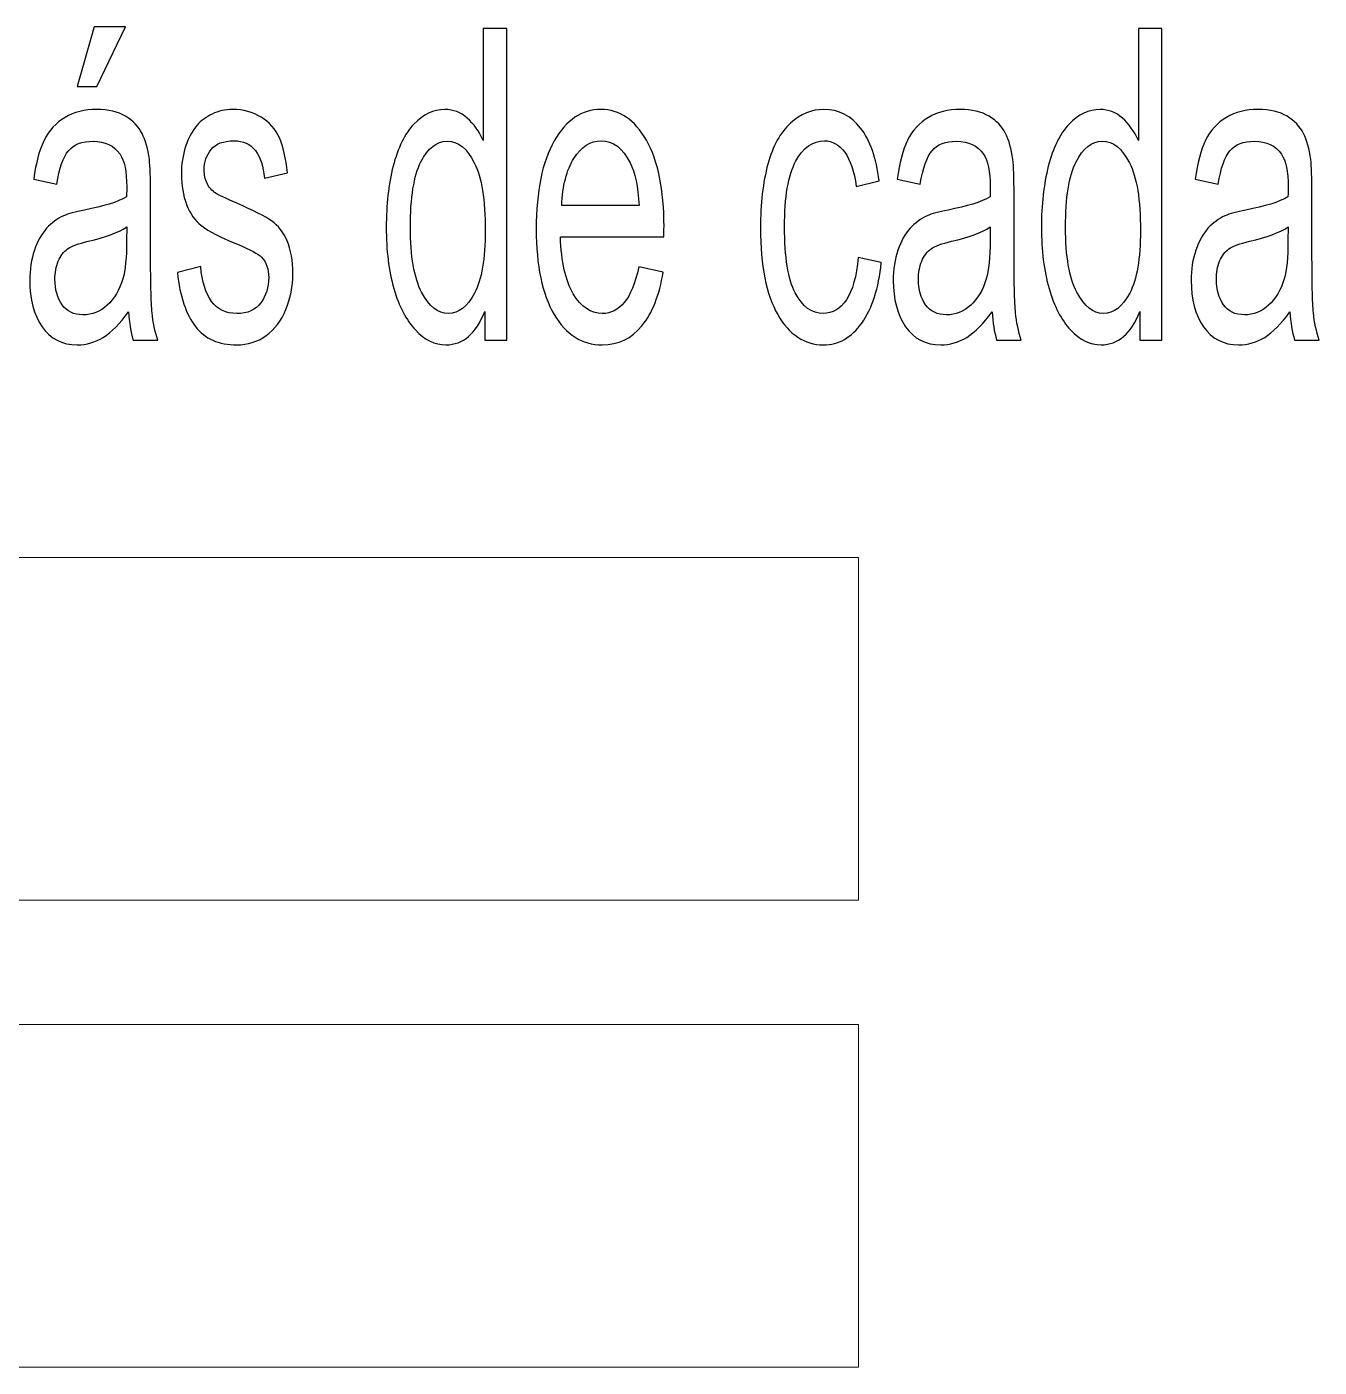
# Model space of a CAD drawing. Header units: millimetres. Extents: x -2444 to 3336, y -980 to 1690.
# Drawn here: x -1679 to -1528.2, y -479.8 to -323.3 of the extents above; entities that cross this region are included whole.
import ezdxf

# ---------------------------------------------------------------- set-up
doc = ezdxf.new("R2010")
doc.units = ezdxf.units.MM
doc.header["$MEASUREMENT"] = 0
doc.layers.add('Camada 1', color=7, linetype='Continuous')

msp = doc.modelspace()

# ---------------------------------------------------------------- linework, layer by layer
at = {"layer": 'Camada 1', "color": 250, "lineweight": 9}
for points in [[(-1817.9128, -425.2949), (-1581.9812, -425.2949), (-1581.9812, -385.2949), (-1817.9128, -385.2949), (-1817.9128, -425.2949)], [(-1817.9128, -479.8236), (-1581.9812, -479.8236), (-1581.9812, -439.8236), (-1817.9128, -439.8236), (-1817.9128, -479.8236)]]:
    msp.add_lwpolyline(points, close=True, dxfattribs=at)
at = {"layer": 'Camada 1', "color": 250}
for points, knots in [([(-1673.1731, -330.2748), (-1673.1731, -330.2748), (-1671.1727, -323.3153), (-1671.1727, -323.3153), (-1671.1727, -323.3153), (-1671.1727, -323.3153), (-1667.547, -323.3153), (-1667.547, -323.3153), (-1667.547, -323.3153), (-1667.547, -323.3153), (-1670.8914, -330.2748), (-1670.8914, -330.2748), (-1670.8914, -330.2748), (-1670.8914, -330.2748), (-1673.1731, -330.2748), (-1673.1731, -330.2748)], [0, 0, 0, 0, 0.2, 0.2, 0.2, 0.2, 0.4, 0.4, 0.4, 0.4, 0.6, 0.6, 0.6, 0.6, 1, 1, 1, 1]), ([(-1625.601, -359.8909), (-1625.601, -359.8909), (-1625.601, -356.5466), (-1625.601, -356.5466), (-1625.601, -356.5466), (-1626.6272, -359.1458), (-1628.1379, -360.4497), (-1630.1331, -360.4497), (-1630.1331, -360.4497), (-1631.425, -360.4497), (-1632.6128, -359.874), (-1633.6911, -358.714), (-1633.6911, -358.714), (-1634.7747, -357.5626), (-1635.6134, -355.9455), (-1636.2125, -353.8796), (-1636.2125, -353.8796), (-1636.8064, -351.8053), (-1637.1033, -349.4262), (-1637.1033, -346.7338), (-1637.1033, -346.7338), (-1637.1033, -344.1092), (-1636.8324, -341.7301), (-1636.2958, -339.588), (-1636.2958, -339.588), (-1635.7541, -337.4545), (-1634.9466, -335.8119), (-1633.8683, -334.6774), (-1633.8683, -334.6774), (-1632.7952, -333.5344), (-1631.5865, -332.9672), (-1630.2581, -332.9672), (-1630.2581, -332.9672), (-1629.2788, -332.9672), (-1628.4088, -333.3058), (-1627.6483, -333.9747), (-1627.6483, -333.9747), (-1626.8876, -334.6435), (-1626.2677, -335.5241), (-1625.7885, -336.5993), (-1625.7885, -336.5993), (-1625.7885, -336.5993), (-1625.7885, -323.5185), (-1625.7885, -323.5185), (-1625.7885, -323.5185), (-1625.7885, -323.5185), (-1623.0379, -323.5185), (-1623.0379, -323.5185), (-1623.0379, -323.5185), (-1623.0379, -323.5185), (-1623.0379, -359.8909), (-1623.0379, -359.8909), (-1623.0379, -359.8909), (-1623.0379, -359.8909), (-1625.601, -359.8909), (-1625.601, -359.8909)], [0, 0, 0, 0, 0.06666667, 0.06666667, 0.06666667, 0.06666667, 0.13333333, 0.13333333, 0.13333333, 0.13333333, 0.2, 0.2, 0.2, 0.2, 0.26666667, 0.26666667, 0.26666667, 0.26666667, 0.33333333, 0.33333333, 0.33333333, 0.33333333, 0.4, 0.4, 0.4, 0.4, 0.46666667, 0.46666667, 0.46666667, 0.46666667, 0.53333333, 0.53333333, 0.53333333, 0.53333333, 0.6, 0.6, 0.6, 0.6, 0.66666667, 0.66666667, 0.66666667, 0.66666667, 0.73333333, 0.73333333, 0.73333333, 0.73333333, 0.8, 0.8, 0.8, 0.8, 0.86666667, 0.86666667, 0.86666667, 0.86666667, 1, 1, 1, 1]), ([(-1549.1375, -359.8909), (-1549.1375, -359.8909), (-1549.1375, -356.5466), (-1549.1375, -356.5466), (-1549.1375, -356.5466), (-1550.1637, -359.1458), (-1551.6744, -360.4497), (-1553.6696, -360.4497), (-1553.6696, -360.4497), (-1554.9615, -360.4497), (-1556.1493, -359.874), (-1557.2276, -358.714), (-1557.2276, -358.714), (-1558.3112, -357.5626), (-1559.1499, -355.9455), (-1559.749, -353.8796), (-1559.749, -353.8796), (-1560.3429, -351.8053), (-1560.6398, -349.4262), (-1560.6398, -346.7338), (-1560.6398, -346.7338), (-1560.6398, -344.1092), (-1560.3689, -341.7301), (-1559.8323, -339.588), (-1559.8323, -339.588), (-1559.2906, -337.4545), (-1558.4831, -335.8119), (-1557.4048, -334.6774), (-1557.4048, -334.6774), (-1556.3317, -333.5344), (-1555.123, -332.9672), (-1553.7946, -332.9672), (-1553.7946, -332.9672), (-1552.8153, -332.9672), (-1551.9453, -333.3058), (-1551.1848, -333.9747), (-1551.1848, -333.9747), (-1550.4241, -334.6435), (-1549.8042, -335.5241), (-1549.325, -336.5993), (-1549.325, -336.5993), (-1549.325, -336.5993), (-1549.325, -323.5185), (-1549.325, -323.5185), (-1549.325, -323.5185), (-1549.325, -323.5185), (-1546.5744, -323.5185), (-1546.5744, -323.5185), (-1546.5744, -323.5185), (-1546.5744, -323.5185), (-1546.5744, -359.8909), (-1546.5744, -359.8909), (-1546.5744, -359.8909), (-1546.5744, -359.8909), (-1549.1375, -359.8909), (-1549.1375, -359.8909)], [0, 0, 0, 0, 0.06666667, 0.06666667, 0.06666667, 0.06666667, 0.13333333, 0.13333333, 0.13333333, 0.13333333, 0.2, 0.2, 0.2, 0.2, 0.26666667, 0.26666667, 0.26666667, 0.26666667, 0.33333333, 0.33333333, 0.33333333, 0.33333333, 0.4, 0.4, 0.4, 0.4, 0.46666667, 0.46666667, 0.46666667, 0.46666667, 0.53333333, 0.53333333, 0.53333333, 0.53333333, 0.6, 0.6, 0.6, 0.6, 0.66666667, 0.66666667, 0.66666667, 0.66666667, 0.73333333, 0.73333333, 0.73333333, 0.73333333, 0.8, 0.8, 0.8, 0.8, 0.86666667, 0.86666667, 0.86666667, 0.86666667, 1, 1, 1, 1]), ([(-1667.1719, -356.5889), (-1668.193, -358.0029), (-1669.1775, -358.9934), (-1670.1204, -359.5776), (-1670.1204, -359.5776), (-1671.0633, -360.1618), (-1672.074, -360.4497), (-1673.1575, -360.4497), (-1673.1575, -360.4497), (-1674.9391, -360.4497), (-1676.3092, -359.747), (-1677.2677, -358.333), (-1677.2677, -358.333), (-1678.2262, -356.9276), (-1678.7055, -355.1242), (-1678.7055, -352.9314), (-1678.7055, -352.9314), (-1678.7055, -351.6444), (-1678.5232, -350.4676), (-1678.1637, -349.4008), (-1678.1637, -349.4008), (-1677.7991, -348.334), (-1677.325, -347.4874), (-1676.7416, -346.8439), (-1676.7416, -346.8439), (-1676.1529, -346.2004), (-1675.4965, -345.7094), (-1674.762, -345.3792), (-1674.762, -345.3792), (-1674.2202, -345.1506), (-1673.4023, -344.9304), (-1672.3136, -344.7103), (-1672.3136, -344.7103), (-1670.0944, -344.287), (-1668.4534, -343.7705), (-1667.4063, -343.1779), (-1667.4063, -343.1779), (-1667.3959, -342.5683), (-1667.3907, -342.1788), (-1667.3907, -342.0179), (-1667.3907, -342.0179), (-1667.3907, -340.2061), (-1667.6512, -338.9276), (-1668.1721, -338.1826), (-1668.1721, -338.1826), (-1668.8754, -337.1751), (-1669.9225, -336.6755), (-1671.3082, -336.6755), (-1671.3082, -336.6755), (-1672.6053, -336.6755), (-1673.5638, -337.0481), (-1674.1786, -337.7847), (-1674.1786, -337.7847), (-1674.7985, -338.5212), (-1675.2517, -339.8251), (-1675.5486, -341.7047), (-1675.5486, -341.7047), (-1675.5486, -341.7047), (-1678.2366, -341.0951), (-1678.2366, -341.0951), (-1678.2366, -341.0951), (-1677.9918, -339.224), (-1677.5907, -337.7085), (-1677.0281, -336.557), (-1677.0281, -336.557), (-1676.4655, -335.4055), (-1675.6528, -334.525), (-1674.5901, -333.8985), (-1674.5901, -333.8985), (-1673.5326, -333.2804), (-1672.2979, -332.9672), (-1670.9018, -332.9672), (-1670.9018, -332.9672), (-1669.5162, -332.9672), (-1668.3857, -333.2296), (-1667.5157, -333.763), (-1667.5157, -333.763), (-1666.6509, -334.2964), (-1666.0102, -334.9568), (-1665.6039, -335.7611), (-1665.6039, -335.7611), (-1665.1976, -336.5655), (-1664.911, -337.5815), (-1664.7443, -338.8091), (-1664.7443, -338.8091), (-1664.6557, -339.5711), (-1664.6089, -340.9427), (-1664.6089, -342.9154), (-1664.6089, -342.9154), (-1664.6089, -342.9154), (-1664.6089, -348.842), (-1664.6089, -348.842), (-1664.6089, -348.842), (-1664.6089, -352.9822), (-1664.5516, -355.5983), (-1664.4369, -356.7075), (-1664.4369, -356.7075), (-1664.3275, -357.8166), (-1664.0984, -358.8749), (-1663.765, -359.8909), (-1663.765, -359.8909), (-1663.765, -359.8909), (-1666.6405, -359.8909), (-1666.6405, -359.8909), (-1666.6405, -359.8909), (-1666.9166, -358.9511), (-1667.0938, -357.8505), (-1667.1719, -356.5889)], [0, 0, 0, 0, 0.03571429, 0.03571429, 0.03571429, 0.03571429, 0.07142857, 0.07142857, 0.07142857, 0.07142857, 0.10714286, 0.10714286, 0.10714286, 0.10714286, 0.14285714, 0.14285714, 0.14285714, 0.14285714, 0.17857143, 0.17857143, 0.17857143, 0.17857143, 0.21428571, 0.21428571, 0.21428571, 0.21428571, 0.25, 0.25, 0.25, 0.25, 0.28571429, 0.28571429, 0.28571429, 0.28571429, 0.32142857, 0.32142857, 0.32142857, 0.32142857, 0.35714286, 0.35714286, 0.35714286, 0.35714286, 0.39285714, 0.39285714, 0.39285714, 0.39285714, 0.42857143, 0.42857143, 0.42857143, 0.42857143, 0.46428571, 0.46428571, 0.46428571, 0.46428571, 0.5, 0.5, 0.5, 0.5, 0.53571429, 0.53571429, 0.53571429, 0.53571429, 0.57142857, 0.57142857, 0.57142857, 0.57142857, 0.60714286, 0.60714286, 0.60714286, 0.60714286, 0.64285714, 0.64285714, 0.64285714, 0.64285714, 0.67857143, 0.67857143, 0.67857143, 0.67857143, 0.71428571, 0.71428571, 0.71428571, 0.71428571, 0.75, 0.75, 0.75, 0.75, 0.78571429, 0.78571429, 0.78571429, 0.78571429, 0.82142857, 0.82142857, 0.82142857, 0.82142857, 0.85714286, 0.85714286, 0.85714286, 0.85714286, 0.89285714, 0.89285714, 0.89285714, 0.89285714, 0.92857143, 0.92857143, 0.92857143, 0.92857143, 1, 1, 1, 1]), ([(-1661.478, -352.017), (-1661.478, -352.017), (-1658.7588, -351.3058), (-1658.7588, -351.3058), (-1658.7588, -351.3058), (-1658.6076, -353.0753), (-1658.1805, -354.43), (-1657.4824, -355.3782), (-1657.4824, -355.3782), (-1656.7844, -356.318), (-1655.805, -356.7921), (-1654.5547, -356.7921), (-1654.5547, -356.7921), (-1653.2888, -356.7921), (-1652.3512, -356.3773), (-1651.7365, -355.5391), (-1651.7365, -355.5391), (-1651.127, -354.7094), (-1650.8196, -353.7272), (-1650.8196, -352.6012), (-1650.8196, -352.6012), (-1650.8196, -351.5936), (-1651.0957, -350.7978), (-1651.6427, -350.2221), (-1651.6427, -350.2221), (-1652.0282, -349.8241), (-1652.9659, -349.3246), (-1654.4558, -348.7065), (-1654.4558, -348.7065), (-1656.4666, -347.8853), (-1657.8575, -347.1741), (-1658.6389, -346.573), (-1658.6389, -346.573), (-1659.4151, -345.9634), (-1660.0038, -345.1336), (-1660.4049, -344.0669), (-1660.4049, -344.0669), (-1660.806, -343.0085), (-1661.0092, -341.8317), (-1661.0092, -340.5448), (-1661.0092, -340.5448), (-1661.0092, -339.3679), (-1660.8425, -338.2842), (-1660.5143, -337.2851), (-1660.5143, -337.2851), (-1660.1809, -336.2861), (-1659.7329, -335.4563), (-1659.1651, -334.7959), (-1659.1651, -334.7959), (-1658.7379, -334.288), (-1658.1544, -333.8562), (-1657.4199, -333.5006), (-1657.4199, -333.5006), (-1656.6802, -333.145), (-1655.8935, -332.9672), (-1655.0497, -332.9672), (-1655.0497, -332.9672), (-1653.7785, -332.9672), (-1652.6638, -333.2635), (-1651.7052, -333.8646), (-1651.7052, -333.8646), (-1650.7415, -334.4573), (-1650.033, -335.2701), (-1649.5746, -336.2861), (-1649.5746, -336.2861), (-1649.1214, -337.3105), (-1648.8036, -338.6736), (-1648.6317, -340.3839), (-1648.6317, -340.3839), (-1648.6317, -340.3839), (-1651.3197, -340.9935), (-1651.3197, -340.9935), (-1651.3197, -340.9935), (-1651.4395, -339.6219), (-1651.7937, -338.5466), (-1652.3772, -337.7762), (-1652.3772, -337.7762), (-1652.9607, -337.0057), (-1653.7838, -336.6247), (-1654.8517, -336.6247), (-1654.8517, -336.6247), (-1656.1072, -336.6247), (-1657.0084, -336.9634), (-1657.5449, -337.6407), (-1657.5449, -337.6407), (-1658.0815, -338.318), (-1658.3524, -339.1139), (-1658.3524, -340.0198), (-1658.3524, -340.0198), (-1658.3524, -340.5956), (-1658.243, -341.1205), (-1658.019, -341.5861), (-1658.019, -341.5861), (-1657.795, -342.0603), (-1657.446, -342.4582), (-1656.9667, -342.7715), (-1656.9667, -342.7715), (-1656.6906, -342.9408), (-1655.8884, -343.3218), (-1654.5443, -343.9145), (-1654.5443, -343.9145), (-1652.6064, -344.7526), (-1651.252, -345.4469), (-1650.481, -345.9803), (-1650.481, -345.9803), (-1649.71, -346.5137), (-1649.1057, -347.3011), (-1648.6681, -348.3171), (-1648.6681, -348.3171), (-1648.2253, -349.3415), (-1648.0065, -350.6115), (-1648.0065, -352.1355), (-1648.0065, -352.1355), (-1648.0065, -353.6172), (-1648.2722, -355.0141), (-1648.8088, -356.3265), (-1648.8088, -356.3265), (-1649.3453, -357.6388), (-1650.1163, -358.6548), (-1651.1217, -359.3744), (-1651.1217, -359.3744), (-1652.1324, -360.0941), (-1653.2732, -360.4497), (-1654.5443, -360.4497), (-1654.5443, -360.4497), (-1656.6489, -360.4497), (-1658.2586, -359.7385), (-1659.363, -358.3246), (-1659.363, -358.3246), (-1660.4674, -356.9022), (-1661.1707, -354.8025), (-1661.478, -352.017)], [0, 0, 0, 0, 0.02941176, 0.02941176, 0.02941176, 0.02941176, 0.05882353, 0.05882353, 0.05882353, 0.05882353, 0.08823529, 0.08823529, 0.08823529, 0.08823529, 0.11764706, 0.11764706, 0.11764706, 0.11764706, 0.14705882, 0.14705882, 0.14705882, 0.14705882, 0.17647059, 0.17647059, 0.17647059, 0.17647059, 0.20588235, 0.20588235, 0.20588235, 0.20588235, 0.23529412, 0.23529412, 0.23529412, 0.23529412, 0.26470588, 0.26470588, 0.26470588, 0.26470588, 0.29411765, 0.29411765, 0.29411765, 0.29411765, 0.32352941, 0.32352941, 0.32352941, 0.32352941, 0.35294118, 0.35294118, 0.35294118, 0.35294118, 0.38235294, 0.38235294, 0.38235294, 0.38235294, 0.41176471, 0.41176471, 0.41176471, 0.41176471, 0.44117647, 0.44117647, 0.44117647, 0.44117647, 0.47058824, 0.47058824, 0.47058824, 0.47058824, 0.5, 0.5, 0.5, 0.5, 0.52941176, 0.52941176, 0.52941176, 0.52941176, 0.55882353, 0.55882353, 0.55882353, 0.55882353, 0.58823529, 0.58823529, 0.58823529, 0.58823529, 0.61764706, 0.61764706, 0.61764706, 0.61764706, 0.64705882, 0.64705882, 0.64705882, 0.64705882, 0.67647059, 0.67647059, 0.67647059, 0.67647059, 0.70588235, 0.70588235, 0.70588235, 0.70588235, 0.73529412, 0.73529412, 0.73529412, 0.73529412, 0.76470588, 0.76470588, 0.76470588, 0.76470588, 0.79411765, 0.79411765, 0.79411765, 0.79411765, 0.82352941, 0.82352941, 0.82352941, 0.82352941, 0.85294118, 0.85294118, 0.85294118, 0.85294118, 0.88235294, 0.88235294, 0.88235294, 0.88235294, 0.91176471, 0.91176471, 0.91176471, 0.91176471, 0.94117647, 0.94117647, 0.94117647, 0.94117647, 1, 1, 1, 1]), ([(-1607.6233, -351.3566), (-1607.6233, -351.3566), (-1604.779, -351.9662), (-1604.779, -351.9662), (-1604.779, -351.9662), (-1605.2218, -354.6501), (-1606.0501, -356.7413), (-1607.2586, -358.223), (-1607.2586, -358.223), (-1608.4672, -359.7046), (-1610.0092, -360.4497), (-1611.8898, -360.4497), (-1611.8898, -360.4497), (-1614.2549, -360.4497), (-1616.1302, -359.2644), (-1617.516, -356.8937), (-1617.516, -356.8937), (-1618.9017, -354.5316), (-1619.5945, -351.2042), (-1619.5945, -346.9286), (-1619.5945, -346.9286), (-1619.5945, -342.509), (-1618.8965, -339.0716), (-1617.4951, -336.6332), (-1617.4951, -336.6332), (-1616.0938, -334.1864), (-1614.2757, -332.9672), (-1612.0409, -332.9672), (-1612.0409, -332.9672), (-1609.879, -332.9672), (-1608.113, -334.161), (-1606.743, -336.557), (-1606.743, -336.557), (-1605.3728, -338.953), (-1604.6853, -342.3227), (-1604.6853, -346.6661), (-1604.6853, -346.6661), (-1604.6853, -346.9286), (-1604.6904, -347.3265), (-1604.7009, -347.8514), (-1604.7009, -347.8514), (-1604.7009, -347.8514), (-1616.7815, -347.8514), (-1616.7815, -347.8514), (-1616.7815, -347.8514), (-1616.6772, -350.7385), (-1616.1771, -352.9568), (-1615.2707, -354.4892), (-1615.2707, -354.4892), (-1614.3695, -356.0217), (-1613.2391, -356.7921), (-1611.8898, -356.7921), (-1611.8898, -356.7921), (-1610.8844, -356.7921), (-1610.0249, -356.3603), (-1609.3163, -355.4967), (-1609.3163, -355.4967), (-1608.6027, -354.6332), (-1608.0401, -353.2531), (-1607.6233, -351.3566)], [0, 0, 0, 0, 0.0625, 0.0625, 0.0625, 0.0625, 0.125, 0.125, 0.125, 0.125, 0.1875, 0.1875, 0.1875, 0.1875, 0.25, 0.25, 0.25, 0.25, 0.3125, 0.3125, 0.3125, 0.3125, 0.375, 0.375, 0.375, 0.375, 0.4375, 0.4375, 0.4375, 0.4375, 0.5, 0.5, 0.5, 0.5, 0.5625, 0.5625, 0.5625, 0.5625, 0.625, 0.625, 0.625, 0.625, 0.6875, 0.6875, 0.6875, 0.6875, 0.75, 0.75, 0.75, 0.75, 0.8125, 0.8125, 0.8125, 0.8125, 0.875, 0.875, 0.875, 0.875, 1, 1, 1, 1]), ([(-1582.0243, -350.239), (-1582.0243, -350.239), (-1579.3363, -350.8486), (-1579.3363, -350.8486), (-1579.3363, -350.8486), (-1579.6332, -353.8542), (-1580.3834, -356.1995), (-1581.5971, -357.9013), (-1581.5971, -357.9013), (-1582.811, -359.603), (-1584.3061, -360.4497), (-1586.072, -360.4497), (-1586.072, -360.4497), (-1588.286, -360.4497), (-1590.0676, -359.2728), (-1591.4117, -356.9191), (-1591.4117, -356.9191), (-1592.7609, -354.5654), (-1593.4329, -351.1957), (-1593.4329, -346.81), (-1593.4329, -346.81), (-1593.4329, -343.9653), (-1593.1412, -341.4845), (-1592.563, -339.351), (-1592.563, -339.351), (-1591.9847, -337.2259), (-1591.1043, -335.6257), (-1589.9166, -334.5673), (-1589.9166, -334.5673), (-1588.7341, -333.5006), (-1587.4473, -332.9672), (-1586.0512, -332.9672), (-1586.0512, -332.9672), (-1584.2956, -332.9672), (-1582.8526, -333.6868), (-1581.7378, -335.1346), (-1581.7378, -335.1346), (-1580.6178, -336.5824), (-1579.8989, -338.6398), (-1579.5863, -341.2983), (-1579.5863, -341.2983), (-1579.5863, -341.2983), (-1582.2431, -341.9587), (-1582.2431, -341.9587), (-1582.2431, -341.9587), (-1582.4984, -340.1892), (-1582.9464, -338.8599), (-1583.5976, -337.9624), (-1583.5976, -337.9624), (-1584.2436, -337.0735), (-1585.025, -336.6247), (-1585.9418, -336.6247), (-1585.9418, -336.6247), (-1587.3275, -336.6247), (-1588.4528, -337.4291), (-1589.3227, -339.0377), (-1589.3227, -339.0377), (-1590.1874, -340.6548), (-1590.6199, -343.1948), (-1590.6199, -346.683), (-1590.6199, -346.683), (-1590.6199, -350.2221), (-1590.2031, -352.7874), (-1589.3696, -354.3876), (-1589.3696, -354.3876), (-1588.5309, -355.9878), (-1587.4421, -356.7921), (-1586.1033, -356.7921), (-1586.1033, -356.7921), (-1585.0198, -356.7921), (-1584.1185, -356.2587), (-1583.3996, -355.1835), (-1583.3996, -355.1835), (-1582.6755, -354.1167), (-1582.2171, -352.4657), (-1582.0243, -350.239)], [0, 0, 0, 0, 0.05, 0.05, 0.05, 0.05, 0.1, 0.1, 0.1, 0.1, 0.15, 0.15, 0.15, 0.15, 0.2, 0.2, 0.2, 0.2, 0.25, 0.25, 0.25, 0.25, 0.3, 0.3, 0.3, 0.3, 0.35, 0.35, 0.35, 0.35, 0.4, 0.4, 0.4, 0.4, 0.45, 0.45, 0.45, 0.45, 0.5, 0.5, 0.5, 0.5, 0.55, 0.55, 0.55, 0.55, 0.6, 0.6, 0.6, 0.6, 0.65, 0.65, 0.65, 0.65, 0.7, 0.7, 0.7, 0.7, 0.75, 0.75, 0.75, 0.75, 0.8, 0.8, 0.8, 0.8, 0.85, 0.85, 0.85, 0.85, 0.9, 0.9, 0.9, 0.9, 1, 1, 1, 1]), ([(-1566.3962, -356.5889), (-1567.4173, -358.0029), (-1568.4018, -358.9934), (-1569.3447, -359.5776), (-1569.3447, -359.5776), (-1570.2876, -360.1618), (-1571.2983, -360.4497), (-1572.3818, -360.4497), (-1572.3818, -360.4497), (-1574.1634, -360.4497), (-1575.5335, -359.747), (-1576.492, -358.333), (-1576.492, -358.333), (-1577.4505, -356.9276), (-1577.9298, -355.1242), (-1577.9298, -352.9314), (-1577.9298, -352.9314), (-1577.9298, -351.6444), (-1577.7475, -350.4676), (-1577.388, -349.4008), (-1577.388, -349.4008), (-1577.0233, -348.334), (-1576.5493, -347.4874), (-1575.9658, -346.8439), (-1575.9658, -346.8439), (-1575.3772, -346.2004), (-1574.7208, -345.7094), (-1573.9863, -345.3792), (-1573.9863, -345.3792), (-1573.4445, -345.1506), (-1572.6266, -344.9304), (-1571.5379, -344.7103), (-1571.5379, -344.7103), (-1569.3187, -344.287), (-1567.6777, -343.7705), (-1566.6306, -343.1779), (-1566.6306, -343.1779), (-1566.6202, -342.5683), (-1566.615, -342.1788), (-1566.615, -342.0179), (-1566.615, -342.0179), (-1566.615, -340.2061), (-1566.8754, -338.9276), (-1567.3964, -338.1826), (-1567.3964, -338.1826), (-1568.0997, -337.1751), (-1569.1468, -336.6755), (-1570.5325, -336.6755), (-1570.5325, -336.6755), (-1571.8296, -336.6755), (-1572.7881, -337.0481), (-1573.4029, -337.7847), (-1573.4029, -337.7847), (-1574.0228, -338.5212), (-1574.476, -339.8251), (-1574.7729, -341.7047), (-1574.7729, -341.7047), (-1574.7729, -341.7047), (-1577.4609, -341.0951), (-1577.4609, -341.0951), (-1577.4609, -341.0951), (-1577.2161, -339.224), (-1576.815, -337.7085), (-1576.2524, -336.557), (-1576.2524, -336.557), (-1575.6898, -335.4055), (-1574.8771, -334.525), (-1573.8144, -333.8985), (-1573.8144, -333.8985), (-1572.7569, -333.2804), (-1571.5222, -332.9672), (-1570.1261, -332.9672), (-1570.1261, -332.9672), (-1568.7404, -332.9672), (-1567.61, -333.2296), (-1566.74, -333.763), (-1566.74, -333.763), (-1565.8752, -334.2964), (-1565.2345, -334.9568), (-1564.8282, -335.7611), (-1564.8282, -335.7611), (-1564.4218, -336.5655), (-1564.1353, -337.5815), (-1563.9686, -338.8091), (-1563.9686, -338.8091), (-1563.88, -339.5711), (-1563.8331, -340.9427), (-1563.8331, -342.9154), (-1563.8331, -342.9154), (-1563.8331, -342.9154), (-1563.8331, -348.842), (-1563.8331, -348.842), (-1563.8331, -348.842), (-1563.8331, -352.9822), (-1563.7759, -355.5983), (-1563.6612, -356.7075), (-1563.6612, -356.7075), (-1563.5518, -357.8166), (-1563.3226, -358.8749), (-1562.9893, -359.8909), (-1562.9893, -359.8909), (-1562.9893, -359.8909), (-1565.8648, -359.8909), (-1565.8648, -359.8909), (-1565.8648, -359.8909), (-1566.1409, -358.9511), (-1566.318, -357.8505), (-1566.3962, -356.5889)], [0, 0, 0, 0, 0.03571429, 0.03571429, 0.03571429, 0.03571429, 0.07142857, 0.07142857, 0.07142857, 0.07142857, 0.10714286, 0.10714286, 0.10714286, 0.10714286, 0.14285714, 0.14285714, 0.14285714, 0.14285714, 0.17857143, 0.17857143, 0.17857143, 0.17857143, 0.21428571, 0.21428571, 0.21428571, 0.21428571, 0.25, 0.25, 0.25, 0.25, 0.28571429, 0.28571429, 0.28571429, 0.28571429, 0.32142857, 0.32142857, 0.32142857, 0.32142857, 0.35714286, 0.35714286, 0.35714286, 0.35714286, 0.39285714, 0.39285714, 0.39285714, 0.39285714, 0.42857143, 0.42857143, 0.42857143, 0.42857143, 0.46428571, 0.46428571, 0.46428571, 0.46428571, 0.5, 0.5, 0.5, 0.5, 0.53571429, 0.53571429, 0.53571429, 0.53571429, 0.57142857, 0.57142857, 0.57142857, 0.57142857, 0.60714286, 0.60714286, 0.60714286, 0.60714286, 0.64285714, 0.64285714, 0.64285714, 0.64285714, 0.67857143, 0.67857143, 0.67857143, 0.67857143, 0.71428571, 0.71428571, 0.71428571, 0.71428571, 0.75, 0.75, 0.75, 0.75, 0.78571429, 0.78571429, 0.78571429, 0.78571429, 0.82142857, 0.82142857, 0.82142857, 0.82142857, 0.85714286, 0.85714286, 0.85714286, 0.85714286, 0.89285714, 0.89285714, 0.89285714, 0.89285714, 0.92857143, 0.92857143, 0.92857143, 0.92857143, 1, 1, 1, 1]), ([(-1531.6287, -356.5889), (-1532.6497, -358.0029), (-1533.6343, -358.9934), (-1534.5772, -359.5776), (-1534.5772, -359.5776), (-1535.5201, -360.1618), (-1536.5307, -360.4497), (-1537.6143, -360.4497), (-1537.6143, -360.4497), (-1539.3959, -360.4497), (-1540.766, -359.747), (-1541.7245, -358.333), (-1541.7245, -358.333), (-1542.683, -356.9276), (-1543.1623, -355.1242), (-1543.1623, -352.9314), (-1543.1623, -352.9314), (-1543.1623, -351.6444), (-1542.98, -350.4676), (-1542.6205, -349.4008), (-1542.6205, -349.4008), (-1542.2558, -348.334), (-1541.7818, -347.4874), (-1541.1983, -346.8439), (-1541.1983, -346.8439), (-1540.6097, -346.2004), (-1539.9533, -345.7094), (-1539.2188, -345.3792), (-1539.2188, -345.3792), (-1538.677, -345.1506), (-1537.8591, -344.9304), (-1536.7703, -344.7103), (-1536.7703, -344.7103), (-1534.5512, -344.287), (-1532.9102, -343.7705), (-1531.8631, -343.1779), (-1531.8631, -343.1779), (-1531.8527, -342.5683), (-1531.8475, -342.1788), (-1531.8475, -342.0179), (-1531.8475, -342.0179), (-1531.8475, -340.2061), (-1532.1079, -338.9276), (-1532.6289, -338.1826), (-1532.6289, -338.1826), (-1533.3322, -337.1751), (-1534.3793, -336.6755), (-1535.765, -336.6755), (-1535.765, -336.6755), (-1537.062, -336.6755), (-1538.0206, -337.0481), (-1538.6353, -337.7847), (-1538.6353, -337.7847), (-1539.2552, -338.5212), (-1539.7085, -339.8251), (-1540.0054, -341.7047), (-1540.0054, -341.7047), (-1540.0054, -341.7047), (-1542.6934, -341.0951), (-1542.6934, -341.0951), (-1542.6934, -341.0951), (-1542.4486, -339.224), (-1542.0475, -337.7085), (-1541.4849, -336.557), (-1541.4849, -336.557), (-1540.9222, -335.4055), (-1540.1096, -334.525), (-1539.0468, -333.8985), (-1539.0468, -333.8985), (-1537.9893, -333.2804), (-1536.7547, -332.9672), (-1535.3586, -332.9672), (-1535.3586, -332.9672), (-1533.9729, -332.9672), (-1532.8425, -333.2296), (-1531.9725, -333.763), (-1531.9725, -333.763), (-1531.1077, -334.2964), (-1530.467, -334.9568), (-1530.0607, -335.7611), (-1530.0607, -335.7611), (-1529.6543, -336.5655), (-1529.3678, -337.5815), (-1529.2011, -338.8091), (-1529.2011, -338.8091), (-1529.1125, -339.5711), (-1529.0656, -340.9427), (-1529.0656, -342.9154), (-1529.0656, -342.9154), (-1529.0656, -342.9154), (-1529.0656, -348.842), (-1529.0656, -348.842), (-1529.0656, -348.842), (-1529.0656, -352.9822), (-1529.0083, -355.5983), (-1528.8937, -356.7075), (-1528.8937, -356.7075), (-1528.7843, -357.8166), (-1528.5551, -358.8749), (-1528.2218, -359.8909), (-1528.2218, -359.8909), (-1528.2218, -359.8909), (-1531.0973, -359.8909), (-1531.0973, -359.8909), (-1531.0973, -359.8909), (-1531.3734, -358.9511), (-1531.5505, -357.8505), (-1531.6287, -356.5889)], [0, 0, 0, 0, 0.03571429, 0.03571429, 0.03571429, 0.03571429, 0.07142857, 0.07142857, 0.07142857, 0.07142857, 0.10714286, 0.10714286, 0.10714286, 0.10714286, 0.14285714, 0.14285714, 0.14285714, 0.14285714, 0.17857143, 0.17857143, 0.17857143, 0.17857143, 0.21428571, 0.21428571, 0.21428571, 0.21428571, 0.25, 0.25, 0.25, 0.25, 0.28571429, 0.28571429, 0.28571429, 0.28571429, 0.32142857, 0.32142857, 0.32142857, 0.32142857, 0.35714286, 0.35714286, 0.35714286, 0.35714286, 0.39285714, 0.39285714, 0.39285714, 0.39285714, 0.42857143, 0.42857143, 0.42857143, 0.42857143, 0.46428571, 0.46428571, 0.46428571, 0.46428571, 0.5, 0.5, 0.5, 0.5, 0.53571429, 0.53571429, 0.53571429, 0.53571429, 0.57142857, 0.57142857, 0.57142857, 0.57142857, 0.60714286, 0.60714286, 0.60714286, 0.60714286, 0.64285714, 0.64285714, 0.64285714, 0.64285714, 0.67857143, 0.67857143, 0.67857143, 0.67857143, 0.71428571, 0.71428571, 0.71428571, 0.71428571, 0.75, 0.75, 0.75, 0.75, 0.78571429, 0.78571429, 0.78571429, 0.78571429, 0.82142857, 0.82142857, 0.82142857, 0.82142857, 0.85714286, 0.85714286, 0.85714286, 0.85714286, 0.89285714, 0.89285714, 0.89285714, 0.89285714, 0.92857143, 0.92857143, 0.92857143, 0.92857143, 1, 1, 1, 1]), ([(-1634.2902, -346.7423), (-1634.2902, -350.112), (-1633.8527, -352.6266), (-1632.9722, -354.2945), (-1632.9722, -354.2945), (-1632.0971, -355.9624), (-1631.0604, -356.7921), (-1629.8674, -356.7921), (-1629.8674, -356.7921), (-1628.6641, -356.7921), (-1627.643, -355.9963), (-1626.7991, -354.4046), (-1626.7991, -354.4046), (-1625.9604, -352.8128), (-1625.5384, -350.3829), (-1625.5384, -347.1148), (-1625.5384, -347.1148), (-1625.5384, -343.525), (-1625.9656, -340.8834), (-1626.8251, -339.1986), (-1626.8251, -339.1986), (-1627.6795, -337.5137), (-1628.737, -336.6755), (-1629.9925, -336.6755), (-1629.9925, -336.6755), (-1631.2167, -336.6755), (-1632.2377, -337.4799), (-1633.0608, -339.097), (-1633.0608, -339.097), (-1633.8787, -340.7141), (-1634.2902, -343.2625), (-1634.2902, -346.7423)], [0, 0, 0, 0, 0.11111111, 0.11111111, 0.11111111, 0.11111111, 0.22222222, 0.22222222, 0.22222222, 0.22222222, 0.33333333, 0.33333333, 0.33333333, 0.33333333, 0.44444444, 0.44444444, 0.44444444, 0.44444444, 0.55555556, 0.55555556, 0.55555556, 0.55555556, 0.66666667, 0.66666667, 0.66666667, 0.66666667, 0.77777778, 0.77777778, 0.77777778, 0.77777778, 1, 1, 1, 1]), ([(-1616.6252, -344.1939), (-1616.6252, -344.1939), (-1607.5921, -344.1939), (-1607.5921, -344.1939), (-1607.5921, -344.1939), (-1607.7119, -341.9756), (-1608.0609, -340.3162), (-1608.6288, -339.207), (-1608.6288, -339.207), (-1609.4987, -337.4883), (-1610.6344, -336.6247), (-1612.0253, -336.6247), (-1612.0253, -336.6247), (-1613.2859, -336.6247), (-1614.3434, -337.3105), (-1615.203, -338.6821), (-1615.203, -338.6821), (-1616.0573, -340.0537), (-1616.5314, -341.8909), (-1616.6252, -344.1939)], [0, 0, 0, 0, 0.16666667, 0.16666667, 0.16666667, 0.16666667, 0.33333333, 0.33333333, 0.33333333, 0.33333333, 0.5, 0.5, 0.5, 0.5, 0.66666667, 0.66666667, 0.66666667, 0.66666667, 1, 1, 1, 1]), ([(-1557.8268, -346.7423), (-1557.8268, -350.112), (-1557.3892, -352.6266), (-1556.5087, -354.2945), (-1556.5087, -354.2945), (-1555.6336, -355.9624), (-1554.5969, -356.7921), (-1553.4039, -356.7921), (-1553.4039, -356.7921), (-1552.2006, -356.7921), (-1551.1795, -355.9963), (-1550.3356, -354.4046), (-1550.3356, -354.4046), (-1549.4969, -352.8128), (-1549.0749, -350.3829), (-1549.0749, -347.1148), (-1549.0749, -347.1148), (-1549.0749, -343.525), (-1549.5021, -340.8834), (-1550.3616, -339.1986), (-1550.3616, -339.1986), (-1551.216, -337.5137), (-1552.2735, -336.6755), (-1553.529, -336.6755), (-1553.529, -336.6755), (-1554.7532, -336.6755), (-1555.7742, -337.4799), (-1556.5973, -339.097), (-1556.5973, -339.097), (-1557.4152, -340.7141), (-1557.8268, -343.2625), (-1557.8268, -346.7423)], [0, 0, 0, 0, 0.11111111, 0.11111111, 0.11111111, 0.11111111, 0.22222222, 0.22222222, 0.22222222, 0.22222222, 0.33333333, 0.33333333, 0.33333333, 0.33333333, 0.44444444, 0.44444444, 0.44444444, 0.44444444, 0.55555556, 0.55555556, 0.55555556, 0.55555556, 0.66666667, 0.66666667, 0.66666667, 0.66666667, 0.77777778, 0.77777778, 0.77777778, 0.77777778, 1, 1, 1, 1]), ([(-1667.3907, -346.683), (-1668.3909, -347.3434), (-1669.8912, -347.9022), (-1671.8916, -348.3594), (-1671.8916, -348.3594), (-1673.0272, -348.6219), (-1673.8295, -348.9182), (-1674.2984, -349.2484), (-1674.2984, -349.2484), (-1674.7672, -349.5786), (-1675.1267, -350.0612), (-1675.3819, -350.6877), (-1675.3819, -350.6877), (-1675.6372, -351.3227), (-1675.7674, -352.0254), (-1675.7674, -352.8044), (-1675.7674, -352.8044), (-1675.7674, -353.9812), (-1675.4913, -354.9718), (-1674.9339, -355.7592), (-1674.9339, -355.7592), (-1674.3765, -356.5466), (-1673.5638, -356.9445), (-1672.4959, -356.9445), (-1672.4959, -356.9445), (-1671.4384, -356.9445), (-1670.4955, -356.572), (-1669.6672, -355.8185), (-1669.6672, -355.8185), (-1668.8441, -355.0734), (-1668.2346, -354.049), (-1667.8492, -352.7536), (-1667.8492, -352.7536), (-1667.5522, -351.746), (-1667.4063, -350.2644), (-1667.4063, -348.3086), (-1667.4063, -348.3086), (-1667.4063, -348.3086), (-1667.3907, -346.683), (-1667.3907, -346.683)], [0, 0, 0, 0, 0.09090909, 0.09090909, 0.09090909, 0.09090909, 0.18181818, 0.18181818, 0.18181818, 0.18181818, 0.27272727, 0.27272727, 0.27272727, 0.27272727, 0.36363636, 0.36363636, 0.36363636, 0.36363636, 0.45454545, 0.45454545, 0.45454545, 0.45454545, 0.54545455, 0.54545455, 0.54545455, 0.54545455, 0.63636364, 0.63636364, 0.63636364, 0.63636364, 0.72727273, 0.72727273, 0.72727273, 0.72727273, 0.81818182, 0.81818182, 0.81818182, 0.81818182, 1, 1, 1, 1]), ([(-1566.615, -346.683), (-1567.6152, -347.3434), (-1569.1155, -347.9022), (-1571.1159, -348.3594), (-1571.1159, -348.3594), (-1572.2515, -348.6219), (-1573.0538, -348.9182), (-1573.5226, -349.2484), (-1573.5226, -349.2484), (-1573.9915, -349.5786), (-1574.351, -350.0612), (-1574.6062, -350.6877), (-1574.6062, -350.6877), (-1574.8615, -351.3227), (-1574.9917, -352.0254), (-1574.9917, -352.8044), (-1574.9917, -352.8044), (-1574.9917, -353.9812), (-1574.7156, -354.9718), (-1574.1582, -355.7592), (-1574.1582, -355.7592), (-1573.6008, -356.5466), (-1572.7881, -356.9445), (-1571.7202, -356.9445), (-1571.7202, -356.9445), (-1570.6627, -356.9445), (-1569.7198, -356.572), (-1568.8915, -355.8185), (-1568.8915, -355.8185), (-1568.0684, -355.0734), (-1567.4589, -354.049), (-1567.0734, -352.7536), (-1567.0734, -352.7536), (-1566.7765, -351.746), (-1566.6306, -350.2644), (-1566.6306, -348.3086), (-1566.6306, -348.3086), (-1566.6306, -348.3086), (-1566.615, -346.683), (-1566.615, -346.683)], [0, 0, 0, 0, 0.09090909, 0.09090909, 0.09090909, 0.09090909, 0.18181818, 0.18181818, 0.18181818, 0.18181818, 0.27272727, 0.27272727, 0.27272727, 0.27272727, 0.36363636, 0.36363636, 0.36363636, 0.36363636, 0.45454545, 0.45454545, 0.45454545, 0.45454545, 0.54545455, 0.54545455, 0.54545455, 0.54545455, 0.63636364, 0.63636364, 0.63636364, 0.63636364, 0.72727273, 0.72727273, 0.72727273, 0.72727273, 0.81818182, 0.81818182, 0.81818182, 0.81818182, 1, 1, 1, 1]), ([(-1531.8475, -346.683), (-1532.8477, -347.3434), (-1534.348, -347.9022), (-1536.3484, -348.3594), (-1536.3484, -348.3594), (-1537.484, -348.6219), (-1538.2863, -348.9182), (-1538.7551, -349.2484), (-1538.7551, -349.2484), (-1539.224, -349.5786), (-1539.5834, -350.0612), (-1539.8387, -350.6877), (-1539.8387, -350.6877), (-1540.0939, -351.3227), (-1540.2242, -352.0254), (-1540.2242, -352.8044), (-1540.2242, -352.8044), (-1540.2242, -353.9812), (-1539.9481, -354.9718), (-1539.3907, -355.7592), (-1539.3907, -355.7592), (-1538.8333, -356.5466), (-1538.0206, -356.9445), (-1536.9527, -356.9445), (-1536.9527, -356.9445), (-1535.8951, -356.9445), (-1534.9523, -356.572), (-1534.124, -355.8185), (-1534.124, -355.8185), (-1533.3009, -355.0734), (-1532.6914, -354.049), (-1532.3059, -352.7536), (-1532.3059, -352.7536), (-1532.009, -351.746), (-1531.8631, -350.2644), (-1531.8631, -348.3086), (-1531.8631, -348.3086), (-1531.8631, -348.3086), (-1531.8475, -346.683), (-1531.8475, -346.683)], [0, 0, 0, 0, 0.09090909, 0.09090909, 0.09090909, 0.09090909, 0.18181818, 0.18181818, 0.18181818, 0.18181818, 0.27272727, 0.27272727, 0.27272727, 0.27272727, 0.36363636, 0.36363636, 0.36363636, 0.36363636, 0.45454545, 0.45454545, 0.45454545, 0.45454545, 0.54545455, 0.54545455, 0.54545455, 0.54545455, 0.63636364, 0.63636364, 0.63636364, 0.63636364, 0.72727273, 0.72727273, 0.72727273, 0.72727273, 0.81818182, 0.81818182, 0.81818182, 0.81818182, 1, 1, 1, 1])]:
    msp.add_open_spline(points, degree=3, knots=knots, dxfattribs=at)

doc.saveas('drawing.dxf')
